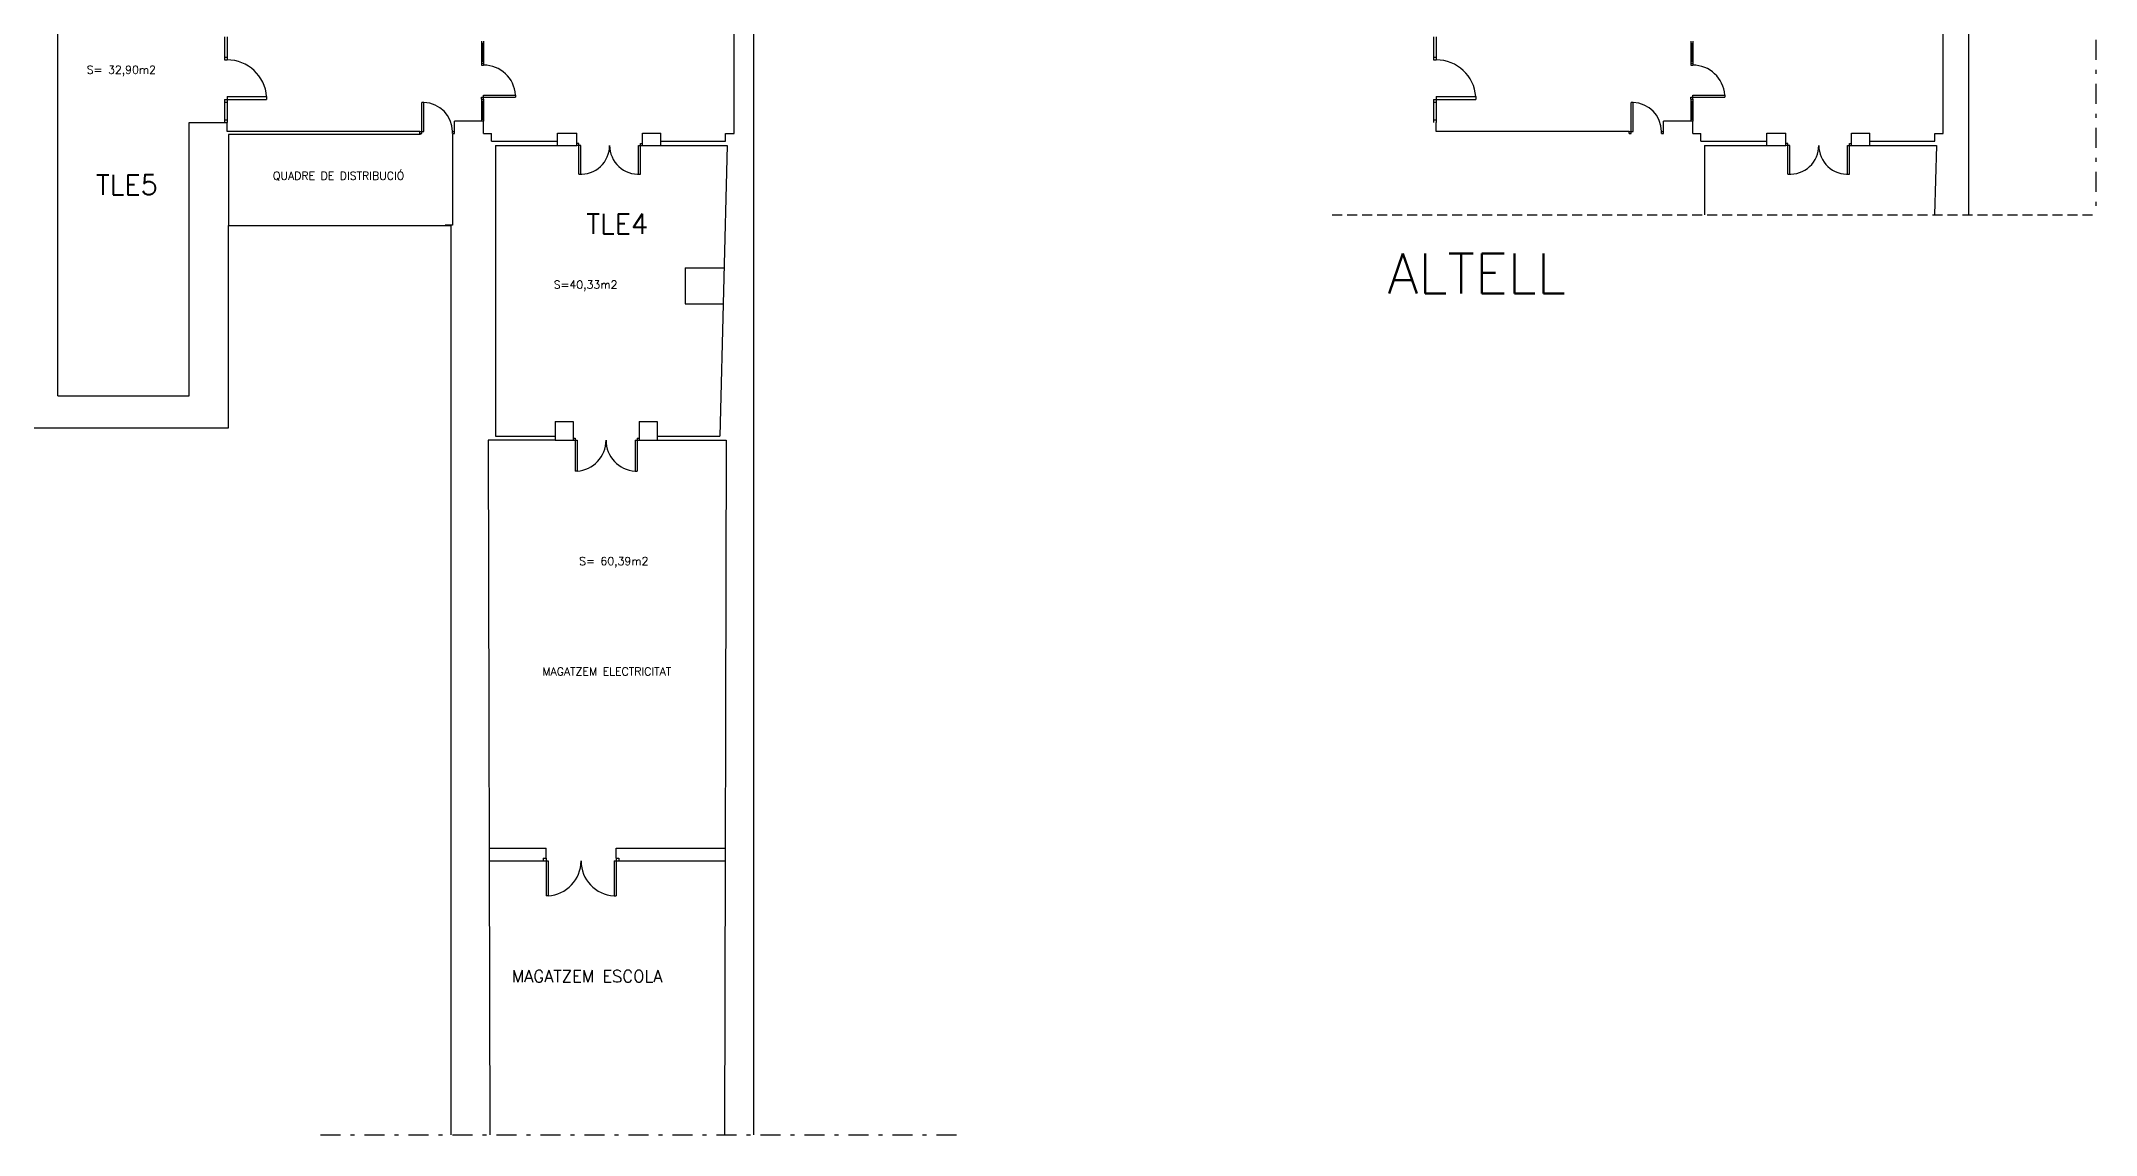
# Model space of a CAD drawing. Extents: x 546 to 754, y 37 to 203.
# Drawn here: x 584.6 to 635.9, y 124.8 to 152.2 of the extents above; entities that cross this region are included whole.
import ezdxf

# ---------------------------------------------------------------- set-up
doc = ezdxf.new("R2010")
doc.units = 0
doc.header["$MEASUREMENT"] = 0
doc.linetypes.add('RAYITAS', pattern=[0.375, 0.25, -0.125])
doc.linetypes.add('TRAZO_Y_PUNTO', pattern=[1, 0.5, -0.25, 0, -0.25])
doc.layers.get('0').update_dxf_attribs({"linetype": 'CONTINUOUS'})
for name, color, linetype in [('MURO', 1, 'CONTINUOUS'), ('PUERTA', 5, 'CONTINUOUS'), ('SUP', 7, 'CONTINUOUS'), ('TABI', 3, 'CONTINUOUS'), ('VENTANA', 2, 'CONTINUOUS')]:
    doc.layers.add(name, color=color, linetype=linetype)
doc.styles.add('ROMANS8', font='simplex.shx')
doc.styles.add('SIMPLEX', font='simplex.shx')
doc.styles.get("Standard").update_dxf_attribs({"font": 'simplex.shx'})

msp = doc.modelspace()

# ---------------------------------------------------------------- linework, layer by layer
at = {"linetype": 'TRAZO_Y_PUNTO'}
for p, q in [((635.936, 202.78), (635.936, 147.805)), ((591.558, 124.8), (607.699, 124.8))]:
    msp.add_line(p, q, dxfattribs=at)
at = {"color": 7, "linetype": 'RAYITAS'}
msp.add_line((616.848, 147.805), (635.936, 147.805), dxfattribs=at)
at = {"layer": 'MURO'}
for p, q in [((632.759, 147.805), (632.759, 200.475)), ((602.387, 164.566), (602.387, 124.8)), ((601.897, 149.841), (601.897, 153.211)), ((632.119, 149.841), (632.119, 153.211)), ((584.997, 143.281), (584.997, 152.86)), ((588.277, 143.281), (588.277, 150.111)), ((588.277, 150.111), (589.227, 150.111)), ((589.227, 149.89), (589.227, 150.111)), ((595.637, 150.15), (594.907, 150.15)), ((594.907, 149.89), (594.907, 150.15)), ((595.637, 149.841), (595.637, 150.15)), ((619.449, 149.89), (619.449, 150.111)), ((625.129, 149.89), (625.129, 150.15)), ((625.859, 150.15), (625.129, 150.15)), ((625.859, 149.841), (625.859, 150.15)), ((594.047, 149.89), (589.227, 149.89)), ((594.058, 149.817), (589.261, 149.817)), ((589.261, 149.817), (589.261, 147.541)), ((592.007, 149.89), (589.337, 149.89)), ((594.857, 149.824), (594.857, 147.547)), ((595.637, 149.841), (595.837, 149.841)), ((595.837, 149.651), (595.837, 149.841)), ((595.837, 149.651), (597.487, 149.651)), ((595.932, 149.541), (597.967, 149.541)), ((595.932, 149.541), (595.932, 142.271)), ((597.487, 149.851), (597.967, 149.851)), ((597.487, 149.541), (597.487, 149.851)), ((597.967, 149.541), (597.967, 149.851)), ((599.607, 149.851), (600.067, 149.851)), ((599.607, 149.541), (599.607, 149.851)), ((599.607, 149.541), (601.727, 149.541)), ((600.067, 149.541), (600.067, 149.851)), ((600.067, 149.651), (601.687, 149.651)), ((600.067, 149.651), (601.687, 149.651)), ((601.727, 149.541), (601.542, 142.271)), ((601.687, 149.841), (601.897, 149.841)), ((601.687, 149.651), (601.687, 149.841)), ((624.269, 149.89), (619.449, 149.89)), ((625.859, 149.841), (626.059, 149.841)), ((626.059, 149.651), (626.059, 149.841)), ((626.059, 149.651), (627.709, 149.651)), ((626.154, 149.541), (626.154, 147.805)), ((626.154, 149.541), (628.189, 149.541)), ((627.709, 149.541), (627.709, 149.851)), ((627.709, 149.851), (628.189, 149.851)), ((628.189, 149.541), (628.189, 149.851)), ((629.829, 149.541), (629.829, 149.851)), ((629.829, 149.851), (630.289, 149.851)), ((629.829, 149.541), (631.949, 149.541)), ((630.289, 149.541), (630.289, 149.851)), ((630.289, 149.651), (631.909, 149.651)), ((630.289, 149.651), (631.909, 149.651)), ((631.949, 149.541), (631.905, 147.805)), ((631.909, 149.651), (631.909, 149.841)), ((631.909, 149.841), (632.119, 149.841)), ((589.258, 142.481), (589.258, 147.541)), ((589.261, 147.541), (594.827, 147.541)), ((594.857, 147.547), (594.676, 147.547)), ((594.827, 124.8), (594.827, 147.541)), ((600.671, 146.48), (601.641, 146.48)), ((600.671, 146.48), (600.671, 145.58)), ((600.671, 145.58), (601.626, 145.58)), ((584.997, 143.281), (588.277, 143.281)), ((584.197, 142.481), (589.258, 142.481)), ((595.932, 142.271), (597.422, 142.271)), ((597.422, 142.641), (597.422, 142.171)), ((597.422, 142.641), (597.872, 142.641)), ((597.872, 142.641), (597.872, 142.171)), ((599.522, 142.641), (599.522, 142.171)), ((599.522, 142.641), (599.972, 142.641)), ((599.972, 142.641), (599.972, 142.171)), ((599.972, 142.271), (601.542, 142.271)), ((597.422, 142.171), (595.752, 142.171)), ((595.752, 142.171), (595.794, 124.8)), ((597.422, 142.171), (597.872, 142.171)), ((599.522, 142.171), (599.972, 142.171)), ((599.972, 142.171), (601.702, 142.171)), ((601.702, 142.171), (601.659, 124.8)), ((595.777, 131.971), (597.197, 131.971)), ((595.777, 131.651), (597.127, 131.651)), ((597.197, 131.971), (597.197, 131.971)), ((597.197, 131.721), (597.197, 131.971)), ((598.947, 131.971), (601.677, 131.971)), ((598.947, 131.721), (598.947, 131.971)), ((599.017, 131.651), (601.677, 131.651))]:
    msp.add_line(p, q, dxfattribs=at)
at = {"layer": 'PUERTA'}
for p, q in [((589.157, 152.26), (589.157, 151.68)), ((589.227, 152.26), (589.227, 151.68)), ((619.379, 152.26), (619.379, 151.68)), ((619.449, 152.26), (619.449, 151.68)), ((589.157, 151.75), (589.227, 151.75)), ((589.157, 151.68), (589.227, 151.68)), ((595.587, 151.6), (595.637, 151.6)), ((595.587, 151.6), (595.587, 151.55)), ((595.587, 151.55), (595.637, 151.55)), ((595.637, 151.6), (595.637, 151.55)), ((619.379, 151.75), (619.449, 151.75)), ((619.379, 151.68), (619.449, 151.68)), ((625.809, 151.6), (625.859, 151.6)), ((625.809, 151.6), (625.809, 151.55)), ((625.809, 151.55), (625.859, 151.55)), ((625.859, 151.6), (625.859, 151.55)), ((589.157, 150.691), (590.213, 150.691)), ((589.157, 150.691), (589.157, 150.111)), ((589.157, 150.621), (589.227, 150.621)), ((589.227, 150.761), (590.213, 150.761)), ((589.227, 150.761), (589.227, 150.111)), ((590.213, 150.761), (590.213, 150.691)), ((594.097, 149.84), (594.097, 150.612)), ((594.147, 150.612), (594.097, 150.612)), ((594.147, 149.89), (594.147, 150.612)), ((595.587, 150.75), (596.437, 150.75)), ((595.587, 150.7), (595.587, 150.75)), ((595.587, 150.7), (595.637, 150.7)), ((595.637, 150.8), (596.435, 150.8)), ((595.637, 150.7), (595.637, 150.8)), ((596.435, 150.8), (596.435, 150.75)), ((619.379, 150.691), (620.436, 150.691)), ((619.379, 150.691), (619.379, 150.111)), ((619.379, 150.621), (619.449, 150.621)), ((619.449, 150.761), (620.436, 150.761)), ((619.449, 150.761), (619.449, 150.111)), ((620.436, 150.761), (620.436, 150.691)), ((624.369, 150.612), (624.319, 150.612)), ((624.319, 149.84), (624.319, 150.612)), ((624.369, 149.89), (624.369, 150.612)), ((625.809, 150.75), (626.659, 150.75)), ((625.809, 150.7), (625.809, 150.75)), ((625.809, 150.7), (625.859, 150.7)), ((625.859, 150.8), (626.658, 150.8)), ((625.859, 150.7), (625.859, 150.8)), ((626.658, 150.8), (626.658, 150.75)), ((589.157, 150.181), (589.227, 150.181)), ((619.379, 150.181), (619.449, 150.181)), ((594.047, 149.84), (594.047, 149.89)), ((594.047, 149.89), (594.147, 149.89)), ((594.047, 149.84), (594.097, 149.84)), ((594.857, 149.84), (594.857, 149.89)), ((594.857, 149.89), (594.907, 149.89)), ((594.857, 149.84), (594.907, 149.84)), ((594.907, 149.84), (594.907, 149.89)), ((598.017, 149.591), (597.967, 149.591)), ((598.067, 149.541), (597.967, 149.541)), ((598.017, 148.823), (598.017, 149.591)), ((598.067, 148.821), (598.067, 149.541)), ((599.507, 149.541), (599.607, 149.541)), ((599.507, 148.821), (599.507, 149.541)), ((599.557, 149.591), (599.607, 149.591)), ((599.557, 148.823), (599.557, 149.591)), ((624.269, 149.89), (624.369, 149.89)), ((624.269, 149.84), (624.269, 149.89)), ((624.269, 149.84), (624.319, 149.84)), ((625.079, 149.89), (625.129, 149.89)), ((625.079, 149.84), (625.079, 149.89)), ((625.079, 149.84), (625.129, 149.84)), ((625.129, 149.84), (625.129, 149.89)), ((628.239, 149.591), (628.189, 149.591)), ((628.289, 149.541), (628.189, 149.541)), ((628.239, 148.823), (628.239, 149.591)), ((628.289, 148.821), (628.289, 149.541)), ((629.729, 148.821), (629.729, 149.541)), ((629.729, 149.541), (629.829, 149.541)), ((629.779, 148.823), (629.779, 149.591)), ((629.779, 149.591), (629.829, 149.591)), ((597.872, 142.221), (597.922, 142.221)), ((597.872, 142.171), (597.972, 142.171)), ((597.922, 142.221), (597.922, 141.396)), ((597.972, 142.171), (597.972, 141.398)), ((599.422, 142.171), (599.422, 141.398)), ((599.422, 142.171), (599.522, 142.171)), ((599.472, 142.221), (599.472, 141.396)), ((599.472, 142.221), (599.522, 142.221)), ((597.972, 141.398), (597.922, 141.398)), ((599.422, 141.398), (599.472, 141.396)), ((597.127, 131.721), (597.197, 131.721)), ((597.127, 131.721), (597.127, 131.651)), ((597.127, 131.721), (597.197, 131.721)), ((597.127, 131.651), (597.247, 131.651)), ((597.197, 131.721), (597.197, 130.776)), ((597.247, 131.651), (597.247, 130.778)), ((598.897, 131.651), (598.897, 130.778)), ((598.897, 131.651), (599.017, 131.651)), ((598.947, 131.721), (598.947, 130.776)), ((598.947, 131.721), (599.017, 131.721)), ((598.947, 131.721), (599.017, 131.721)), ((599.017, 131.721), (599.017, 131.651)), ((597.247, 130.778), (597.197, 130.776)), ((598.897, 130.778), (598.947, 130.778))]:
    msp.add_line(p, q, dxfattribs=at)
for centre, radius, start, end in [((589.227, 150.691), 0.989, 4.0586, 90), ((595.637, 150.75), 0.8, 3.5833, 90), ((619.449, 150.691), 0.989, 4.0586, 90), ((625.859, 150.75), 0.8, 3.5833, 90), ((594.135, 149.89), 0.722, 0, 89.0651), ((624.357, 149.89), 0.722, 0, 89.0651), ((598.067, 149.541), 0.72, 266.0179, 0), ((599.507, 149.541), 0.72, 180, 273.9821), ((628.289, 149.541), 0.72, 266.0179, 0), ((629.729, 149.541), 0.72, 180, 273.9821), ((597.922, 142.171), 0.775, 273.6991, 0), ((599.472, 142.171), 0.775, 180, 266.3009), ((597.197, 131.651), 0.875, 273.2758, 0), ((598.947, 131.651), 0.875, 180, 266.7242)]:
    msp.add_arc(centre, radius, start, end, dxfattribs=at)
at = {"layer": 'VENTANA'}
for p, q in [((595.587, 152.15), (595.587, 151.6)), ((595.587, 152.1), (595.637, 152.1)), ((595.612, 152.1), (595.612, 151.65)), ((595.637, 152.15), (595.637, 151.6)), ((625.809, 152.15), (625.809, 151.6)), ((625.809, 152.1), (625.859, 152.1)), ((625.834, 152.1), (625.834, 151.65)), ((625.859, 152.15), (625.859, 151.6)), ((595.587, 151.65), (595.637, 151.65)), ((625.809, 151.65), (625.859, 151.65)), ((595.587, 150.7), (595.587, 150.15)), ((595.587, 150.65), (595.637, 150.65)), ((595.612, 150.65), (595.612, 150.2)), ((595.637, 150.7), (595.637, 150.15)), ((625.809, 150.7), (625.809, 150.15)), ((625.809, 150.65), (625.859, 150.65)), ((625.834, 150.65), (625.834, 150.2)), ((625.859, 150.7), (625.859, 150.15)), ((595.587, 150.2), (595.637, 150.2)), ((625.809, 150.2), (625.859, 150.2))]:
    msp.add_line(p, q, dxfattribs=at)

# ---------------------------------------------------------------- texts
at = {"color": 10, "style": 'SIMPLEX'}
msp.add_text('ALTELL', height=1, dxfattribs=at).set_placement((618.23, 145.835))
at = {"layer": 'MURO', "color": 0, "insert": (596.341, 128.917), "char_height": 0.3, "width": 5.925, "attachment_point": 1}
msp.add_mtext('MAGATZEM ESCOLA', dxfattribs=at)
at = {"layer": 'SUP', "style": 'SIMPLEX'}
for s, p in [('S= 32,90m2', (585.718, 151.334)), ('QUADRE DE DISTRIBUCIÓ', (590.371, 148.682)), ('S=40,33m2', (597.388, 145.96)), ('S= 60,39m2', (598.026, 139.047)), ('MAGATZEM ELECTRICITAT', (597.105, 136.288))]:
    msp.add_text(s, height=0.2, dxfattribs=at).set_placement(p)
at = {"layer": 'TABI', "color": 4, "char_height": 0.5, "attachment_point": 1, "style": 'ROMANS8'}
for s, insert in [('TLE5', (585.951, 148.806)), ('TLE4', (598.205, 147.829))]:
    msp.add_mtext(s, dxfattribs=dict(at, insert=insert))

doc.saveas('drawing.dxf')
